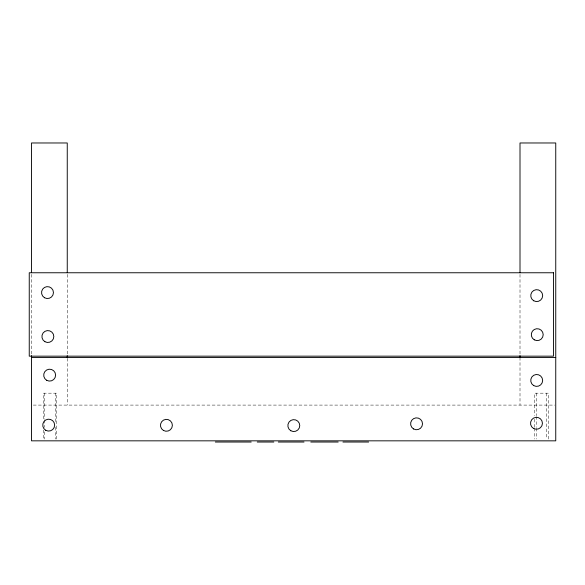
<?xml version="1.0" encoding="UTF-8"?>
<svg xmlns="http://www.w3.org/2000/svg" width="585" height="585" viewBox="0 0 585 585"><rect width="100%" height="100%" fill="white"/><g stroke="black" fill="none" stroke-linecap="round" stroke-linejoin="round"><path stroke-width="0.44" stroke-dasharray="2.92 2.19" d="M33.294 405.091L554.858 405.091M548.423 439.035L548.423 393.178L534.558 393.178L534.558 415.657M546.47 393.178L546.47 439.035M536.511 393.178L536.511 415.657M536.511 416.557L536.511 427.35M536.511 428.249L536.511 439.035M534.558 419.255L534.558 427.35M534.558 428.249L534.558 439.035M520.006 274.387L520.006 354.861M520.006 357.435L520.006 405.091M67.253 274.387L67.253 354.861M67.253 358.334L67.253 405.091M56.621 439.035L56.621 393.178L43.422 393.178L43.422 420.154M55.334 393.178L55.334 421.953M55.334 427.35L55.334 439.035M44.709 393.178L44.709 419.255M44.709 420.154L44.709 427.35M44.709 431.847L44.709 439.035M43.422 430.048L43.422 439.035M31.51 274.387L31.51 354.861"/><path stroke-width="0.88" d="M31.51 357.435L555.75 357.435M215.339 442.026L251.192 442.026M257.268 442.026L273.824 442.026M278.314 442.026L304.017 442.026M310.789 442.026L338.181 442.026M342.934 442.026L368.638 442.026M520.006 272.661L520.006 142.974L555.75 142.974L555.75 440.834L31.51 440.834L31.51 355.607M520.006 355.607L520.006 357.603M67.253 272.661L67.253 142.974L31.51 142.974L31.51 272.661M67.253 355.607L67.253 357.603M553.49 272.764L29.25 272.764L29.25 356.163L553.49 356.163L553.49 272.764M534.259 339.819A5.96 5.96 0 0 0 543.194 334.657A5.96 5.96 0 0 0 534.259 329.501A5.96 5.96 0 0 0 534.259 339.819M533.732 300.778A5.96 5.96 0 0 0 542.668 295.622A5.96 5.96 0 0 0 533.732 290.46A5.96 5.96 0 0 0 533.732 300.778M44.518 297.743A5.96 5.96 0 0 0 53.454 292.58A5.96 5.96 0 0 0 44.518 287.425A5.96 5.96 0 0 0 44.518 297.743M44.891 341.691A5.96 5.96 0 0 0 53.827 336.536A5.96 5.96 0 0 0 44.891 331.373A5.96 5.96 0 0 0 44.891 341.691M533.717 385.603A5.96 5.96 0 0 0 542.653 380.44A5.96 5.96 0 0 0 533.717 375.285A5.96 5.96 0 0 0 533.717 385.603M533.498 428.432A5.96 5.96 0 0 0 542.434 423.269A5.96 5.96 0 0 0 533.498 418.114A5.96 5.96 0 0 0 533.498 428.432M46.676 380.301A5.96 5.96 0 0 0 55.612 375.146A5.96 5.96 0 0 0 46.676 369.983A5.96 5.96 0 0 0 46.676 380.301M45.725 430.289A5.96 5.96 0 0 0 54.661 425.127A5.96 5.96 0 0 0 45.725 419.971A5.96 5.96 0 0 0 45.725 430.289M290.833 430.75A5.96 5.96 0 0 0 299.769 425.595A5.96 5.96 0 0 0 290.833 420.432A5.96 5.96 0 0 0 290.833 430.75M163.442 430.458A5.96 5.96 0 0 0 172.378 425.302A5.96 5.96 0 0 0 163.442 420.14A5.96 5.96 0 0 0 163.442 430.458M413.58 428.959A5.96 5.96 0 0 0 422.516 423.796A5.96 5.96 0 0 0 413.58 418.641A5.96 5.96 0 0 0 413.58 428.959"/></g></svg>
